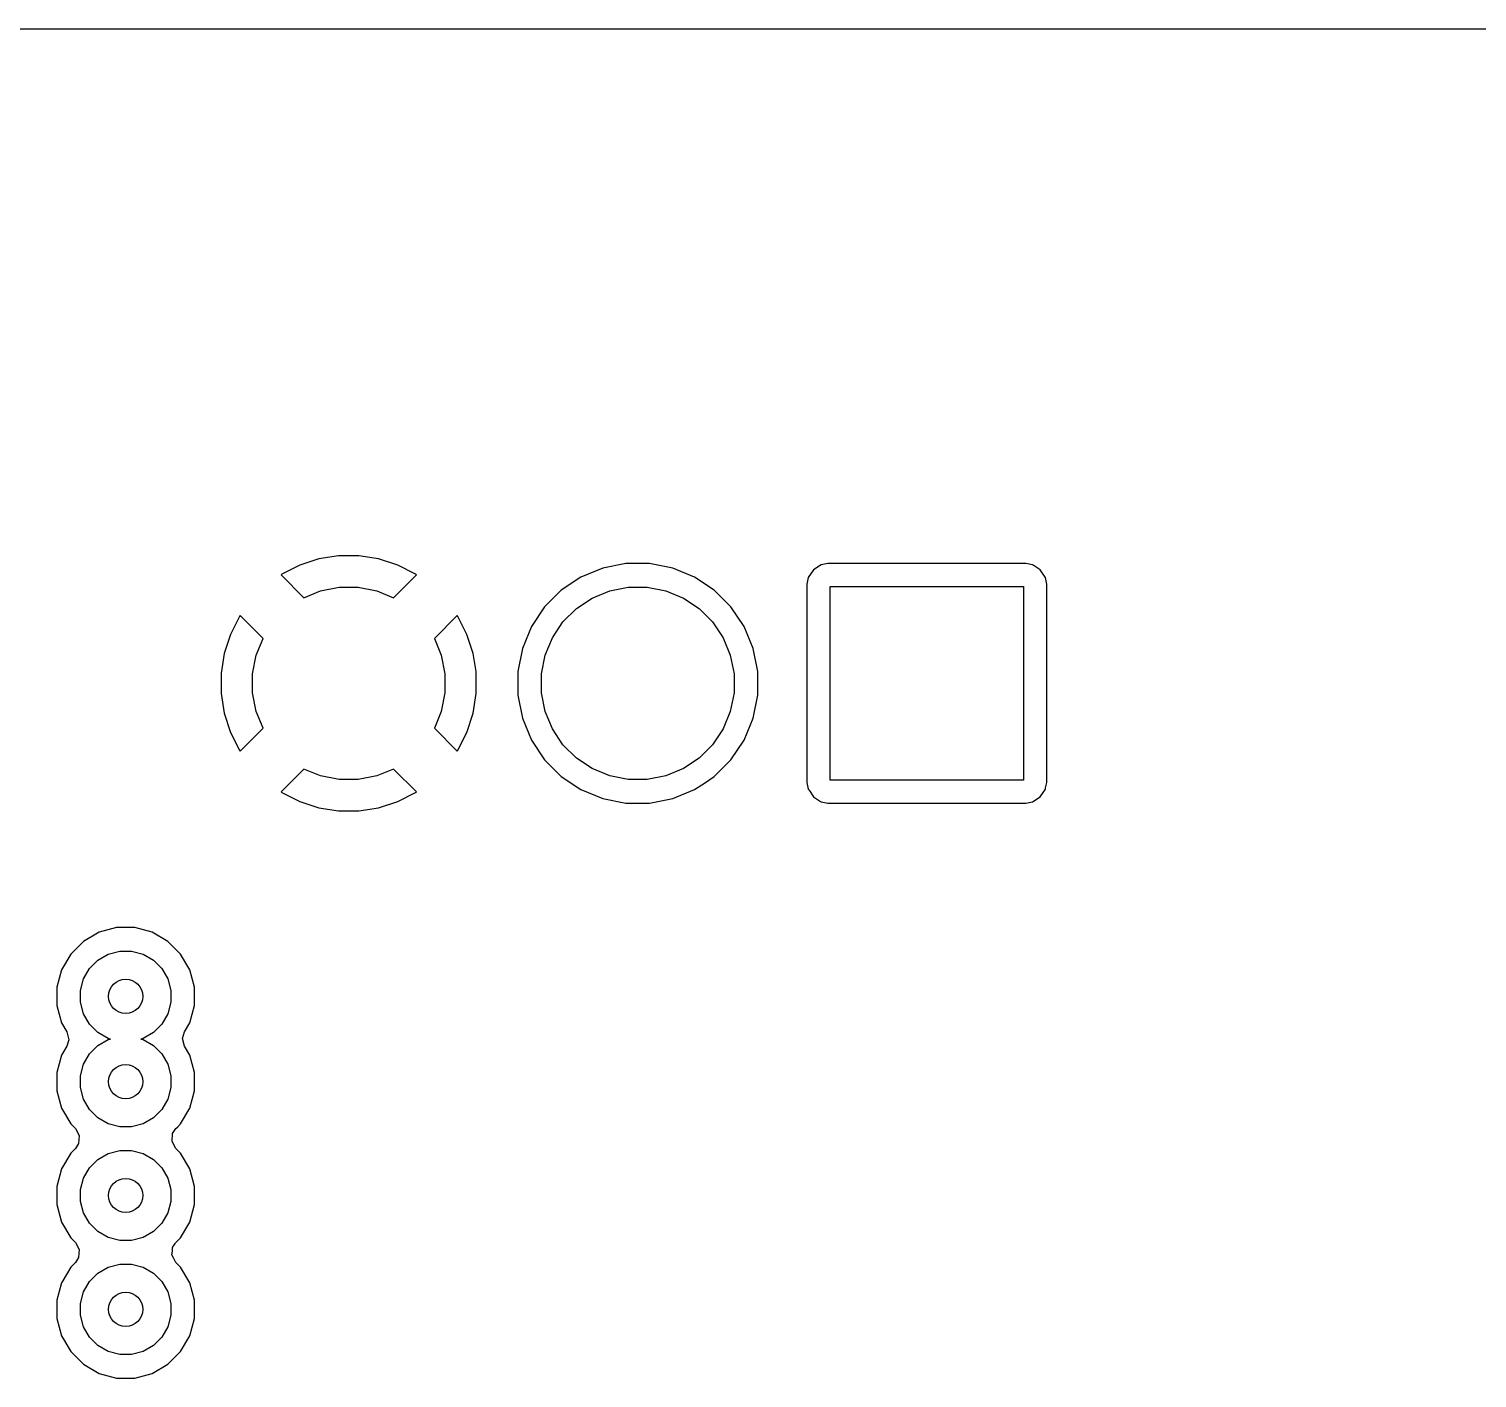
# Model space of a CAD drawing. Extents: x 0.98 to 8.09, y -3.46 to -0.83.
# Drawn here: x 4.494 to 4.995, y -1.293 to -0.827 of the extents above; entities that cross this region are included whole.
import ezdxf

# ---------------------------------------------------------------- set-up
doc = ezdxf.new("R2010")
doc.units = 0
doc.header["$MEASUREMENT"] = 0
doc.layers.add('BLACK', color=7, linetype='CONTINUOUS')

msp = doc.modelspace()

# ---------------------------------------------------------------- linework, layer by layer
at = {"layer": 'BLACK', "linetype": 'CONTINUOUS'}
for p, q in [((3.51858, -0.82679), (7.1211, -0.82679)), ((4.59439, -1.01009), (4.58778, -1.01223)), ((4.60125, -1.009), (4.59439, -1.01009)), ((4.6082, -1.009), (4.60125, -1.009)), ((4.61506, -1.01009), (4.6082, -1.009)), ((4.62167, -1.01223), (4.61506, -1.01009)), ((4.70064, -1.01167), (4.69262, -1.01326)), ((4.70881, -1.01167), (4.70064, -1.01167)), ((4.70064, -1.01167), (4.70064, -1.01167)), ((4.71682, -1.01326), (4.70881, -1.01167)), ((4.70881, -1.01167), (4.70881, -1.01167)), ((4.77047, -1.01167), (4.76813, -1.01213)), ((4.83898, -1.01167), (4.77047, -1.01167)), ((4.77047, -1.01167), (4.77047, -1.01167)), ((4.84132, -1.01213), (4.83898, -1.01167)), ((4.83898, -1.01167), (4.83898, -1.01167)), ((4.58158, -1.01539), (4.58131, -1.01559)), ((4.58131, -1.01559), (4.58923, -1.02352)), ((4.58159, -1.01539), (4.58158, -1.01539)), ((4.58778, -1.01223), (4.58159, -1.01539)), ((4.58778, -1.01223), (4.58778, -1.01223)), ((4.62021, -1.02352), (4.62814, -1.01559)), ((4.62786, -1.01539), (4.62167, -1.01223)), ((4.62167, -1.01223), (4.62167, -1.01223)), ((4.62814, -1.01559), (4.62786, -1.01539)), ((4.68507, -1.01639), (4.67828, -1.02093)), ((4.69262, -1.01326), (4.68507, -1.01639)), ((4.68507, -1.01639), (4.68507, -1.01639)), ((4.69262, -1.01326), (4.69262, -1.01326)), ((4.72437, -1.01639), (4.71682, -1.01326)), ((4.71682, -1.01326), (4.71682, -1.01326)), ((4.73117, -1.02093), (4.72437, -1.01639)), ((4.72437, -1.01639), (4.72437, -1.01639)), ((4.76371, -1.01656), (4.76324, -1.01889)), ((4.76548, -1.0139), (4.76371, -1.01656)), ((4.76371, -1.01656), (4.76371, -1.01656)), ((4.76813, -1.01213), (4.76548, -1.0139)), ((4.76813, -1.01213), (4.76813, -1.01213)), ((4.84147, -1.01223), (4.84132, -1.01213)), ((4.84132, -1.01213), (4.84132, -1.01213)), ((4.84397, -1.0139), (4.84147, -1.01223)), ((4.84563, -1.01639), (4.84397, -1.0139)), ((4.84574, -1.01656), (4.84563, -1.01639)), ((4.84621, -1.01889), (4.84574, -1.01656)), ((4.84574, -1.01656), (4.84574, -1.01656)), ((4.58923, -1.02352), (4.59501, -1.02113)), ((4.59501, -1.02113), (4.60144, -1.01985)), ((4.60144, -1.01985), (4.608, -1.01985)), ((4.608, -1.01985), (4.61444, -1.02113)), ((4.61444, -1.02113), (4.62021, -1.02352)), ((4.67828, -1.02093), (4.6725, -1.0267)), ((4.67828, -1.02093), (4.67828, -1.02093)), ((4.68895, -1.02364), (4.69501, -1.02113)), ((4.69501, -1.02113), (4.70144, -1.01985)), ((4.70144, -1.01985), (4.708, -1.01985)), ((4.708, -1.01985), (4.71444, -1.02113)), ((4.71444, -1.02113), (4.7205, -1.02364)), ((4.73695, -1.0267), (4.73117, -1.02093)), ((4.73117, -1.02093), (4.73117, -1.02093)), ((4.76324, -1.01889), (4.76324, -1.0189)), ((4.76324, -1.0189), (4.76324, -1.0874)), ((4.77126, -1.08661), (4.77126, -1.01969)), ((4.77126, -1.01969), (4.83819, -1.01969)), ((4.83819, -1.01969), (4.83819, -1.08661)), ((4.84621, -1.02245), (4.84621, -1.01889)), ((4.6725, -1.0267), (4.66796, -1.0335)), ((4.6725, -1.0267), (4.6725, -1.0267)), ((4.68349, -1.02728), (4.68895, -1.02364)), ((4.7205, -1.02364), (4.72595, -1.02728)), ((4.74149, -1.0335), (4.73695, -1.0267)), ((4.73695, -1.0267), (4.73695, -1.0267)), ((4.84621, -1.0874), (4.84621, -1.02245)), ((4.56696, -1.03001), (4.56381, -1.0362)), ((4.56717, -1.02973), (4.56696, -1.03001)), ((4.56696, -1.03001), (4.56696, -1.03001)), ((4.57509, -1.03766), (4.56717, -1.02973)), ((4.64228, -1.02973), (4.63436, -1.03766)), ((4.64248, -1.03001), (4.64228, -1.02973)), ((4.64228, -1.02973), (4.64228, -1.02973)), ((4.64564, -1.0362), (4.64248, -1.03001)), ((4.64248, -1.03001), (4.64248, -1.03001)), ((4.67521, -1.03737), (4.67886, -1.03192)), ((4.67886, -1.03192), (4.68349, -1.02728)), ((4.72595, -1.02728), (4.73059, -1.03192)), ((4.73059, -1.03192), (4.73424, -1.03737)), ((4.56381, -1.0362), (4.56166, -1.04281)), ((4.56381, -1.0362), (4.56381, -1.0362)), ((4.64779, -1.04281), (4.64564, -1.0362)), ((4.64564, -1.0362), (4.64564, -1.0362)), ((4.66796, -1.0335), (4.66483, -1.04105)), ((4.66796, -1.0335), (4.66796, -1.0335)), ((4.74461, -1.04105), (4.74149, -1.0335)), ((4.74149, -1.0335), (4.74149, -1.0335)), ((4.74149, -1.0335), (4.74149, -1.0335)), ((4.5727, -1.04344), (4.57509, -1.03766)), ((4.63436, -1.03766), (4.63675, -1.04344)), ((4.66483, -1.04105), (4.66324, -1.04906)), ((4.66483, -1.04105), (4.66483, -1.04105)), ((4.6727, -1.04344), (4.67521, -1.03737)), ((4.73424, -1.03737), (4.73675, -1.04344)), ((4.74621, -1.04906), (4.74461, -1.04105)), ((4.56166, -1.04281), (4.56057, -1.04967)), ((4.57142, -1.04987), (4.5727, -1.04344)), ((4.63675, -1.04344), (4.63803, -1.04987)), ((4.64878, -1.04906), (4.64779, -1.04281)), ((4.67142, -1.04987), (4.6727, -1.04344)), ((4.73675, -1.04344), (4.73803, -1.04987)), ((4.56057, -1.04967), (4.56057, -1.05662)), ((4.57142, -1.05643), (4.57142, -1.04987)), ((4.63803, -1.04987), (4.63803, -1.05643)), ((4.64886, -1.04959), (4.64878, -1.04906)), ((4.64887, -1.04967), (4.64886, -1.04959)), ((4.64886, -1.04959), (4.64886, -1.04959)), ((4.64887, -1.05662), (4.64887, -1.04967)), ((4.66324, -1.04906), (4.66324, -1.05724)), ((4.67142, -1.05643), (4.67142, -1.04987)), ((4.73803, -1.04987), (4.73803, -1.05643)), ((4.74621, -1.05724), (4.74621, -1.04906)), ((4.56057, -1.05662), (4.56166, -1.06349)), ((4.5727, -1.06286), (4.57142, -1.05643)), ((4.63803, -1.05643), (4.63675, -1.06286)), ((4.64779, -1.06349), (4.64887, -1.05662)), ((4.6727, -1.06286), (4.67142, -1.05643)), ((4.73803, -1.05643), (4.73675, -1.06286)), ((4.66324, -1.05724), (4.66483, -1.06525)), ((4.74461, -1.06525), (4.74621, -1.05724)), ((4.56166, -1.06349), (4.56381, -1.0701)), ((4.57509, -1.06864), (4.5727, -1.06286)), ((4.63675, -1.06286), (4.63436, -1.06864)), ((4.64564, -1.0701), (4.64779, -1.06349)), ((4.66483, -1.06525), (4.66483, -1.06525)), ((4.66483, -1.06525), (4.66796, -1.0728)), ((4.67521, -1.06892), (4.6727, -1.06286)), ((4.73675, -1.06286), (4.73424, -1.06892)), ((4.74149, -1.0728), (4.74461, -1.06525)), ((4.56381, -1.0701), (4.56381, -1.0701)), ((4.56381, -1.0701), (4.56696, -1.07629)), ((4.56717, -1.07657), (4.57509, -1.06864)), ((4.63436, -1.06864), (4.64228, -1.07657)), ((4.64248, -1.07629), (4.64564, -1.0701)), ((4.64564, -1.0701), (4.64564, -1.0701)), ((4.67886, -1.07438), (4.67521, -1.06892)), ((4.73424, -1.06892), (4.73059, -1.07438)), ((4.56696, -1.07629), (4.56717, -1.07657)), ((4.64228, -1.07657), (4.64248, -1.07629)), ((4.64228, -1.07657), (4.64228, -1.07657)), ((4.66796, -1.0728), (4.66796, -1.0728)), ((4.66796, -1.0728), (4.6725, -1.07959)), ((4.68349, -1.07902), (4.67886, -1.07438)), ((4.73059, -1.07438), (4.72595, -1.07902)), ((4.73695, -1.07959), (4.74149, -1.0728)), ((4.6725, -1.07959), (4.6725, -1.07959)), ((4.6725, -1.07959), (4.67828, -1.08537)), ((4.68895, -1.08266), (4.68349, -1.07902)), ((4.72595, -1.07902), (4.7205, -1.08266)), ((4.73117, -1.08537), (4.73695, -1.07959)), ((4.58923, -1.08278), (4.58131, -1.09071)), ((4.59501, -1.08517), (4.58923, -1.08278)), ((4.60144, -1.08645), (4.59501, -1.08517)), ((4.608, -1.08645), (4.60144, -1.08645)), ((4.61444, -1.08517), (4.608, -1.08645)), ((4.62021, -1.08278), (4.61444, -1.08517)), ((4.62814, -1.09071), (4.62021, -1.08278)), ((4.67828, -1.08537), (4.67828, -1.08537)), ((4.67828, -1.08537), (4.68507, -1.08991)), ((4.69501, -1.08517), (4.68895, -1.08266)), ((4.70144, -1.08645), (4.69501, -1.08517)), ((4.708, -1.08645), (4.70144, -1.08645)), ((4.71444, -1.08517), (4.708, -1.08645)), ((4.7205, -1.08266), (4.71444, -1.08517)), ((4.72813, -1.0874), (4.73117, -1.08537)), ((4.83819, -1.08661), (4.77126, -1.08661)), ((4.58131, -1.09071), (4.58131, -1.09071)), ((4.58131, -1.09071), (4.58158, -1.09091)), ((4.58158, -1.09091), (4.58158, -1.09091)), ((4.58158, -1.09091), (4.58778, -1.09406)), ((4.62167, -1.09406), (4.62786, -1.09091)), ((4.62786, -1.09091), (4.62814, -1.09071)), ((4.62814, -1.09071), (4.62814, -1.09071)), ((4.68507, -1.08991), (4.68507, -1.08991)), ((4.68507, -1.08991), (4.68507, -1.08991)), ((4.68507, -1.08991), (4.69262, -1.09304)), ((4.71682, -1.09304), (4.72437, -1.08991)), ((4.72437, -1.08991), (4.72813, -1.0874)), ((4.76324, -1.0874), (4.76324, -1.0874)), ((4.76324, -1.0874), (4.76324, -1.0874)), ((4.76324, -1.0874), (4.76371, -1.08974)), ((4.76371, -1.08974), (4.76371, -1.08974)), ((4.76371, -1.08974), (4.76397, -1.09013)), ((4.76397, -1.09013), (4.76548, -1.0924)), ((4.84397, -1.0924), (4.84574, -1.08974)), ((4.84574, -1.08974), (4.84583, -1.08931)), ((4.84583, -1.08931), (4.84621, -1.0874)), ((4.58778, -1.09406), (4.58778, -1.09406)), ((4.58778, -1.09406), (4.59439, -1.09621)), ((4.59439, -1.09621), (4.60125, -1.0973)), ((4.6082, -1.0973), (4.61506, -1.09621)), ((4.61506, -1.09621), (4.62167, -1.09406)), ((4.62167, -1.09406), (4.62167, -1.09406)), ((4.69262, -1.09304), (4.70064, -1.09463)), ((4.70064, -1.09463), (4.70064, -1.09463)), ((4.70064, -1.09463), (4.70064, -1.09463)), ((4.70064, -1.09463), (4.70881, -1.09463)), ((4.70881, -1.09463), (4.71682, -1.09304)), ((4.70881, -1.09463), (4.70881, -1.09463)), ((4.76548, -1.0924), (4.76798, -1.09406)), ((4.76798, -1.09406), (4.76813, -1.09417)), ((4.76813, -1.09417), (4.76813, -1.09417)), ((4.76813, -1.09417), (4.77047, -1.09463)), ((4.77047, -1.09463), (4.77047, -1.09463)), ((4.77047, -1.09463), (4.83898, -1.09463)), ((4.83898, -1.09463), (4.84132, -1.09417)), ((4.84132, -1.09417), (4.84397, -1.0924)), ((4.84132, -1.09417), (4.84132, -1.09417)), ((4.84132, -1.09417), (4.84132, -1.09417)), ((4.60125, -1.0973), (4.6082, -1.0973)), ((4.51839, -1.13927), (4.51297, -1.1424)), ((4.52443, -1.13765), (4.51839, -1.13927)), ((4.51839, -1.13927), (4.51839, -1.13927)), ((4.51839, -1.13927), (4.51839, -1.13927)), ((4.53069, -1.13765), (4.52443, -1.13765)), ((4.53673, -1.13927), (4.53069, -1.13765)), ((4.54215, -1.1424), (4.53673, -1.13927)), ((4.50854, -1.14682), (4.50541, -1.15224)), ((4.51297, -1.1424), (4.50854, -1.14682)), ((4.50854, -1.14682), (4.50854, -1.14682)), ((4.51297, -1.1424), (4.51297, -1.1424)), ((4.51797, -1.14892), (4.52153, -1.14687)), ((4.52153, -1.14687), (4.5255, -1.1458)), ((4.5255, -1.1458), (4.52961, -1.1458)), ((4.52961, -1.1458), (4.53359, -1.14687)), ((4.53359, -1.14687), (4.53715, -1.14892)), ((4.54658, -1.14682), (4.54215, -1.1424)), ((4.54971, -1.15224), (4.54658, -1.14682)), ((4.51301, -1.15539), (4.51507, -1.15183)), ((4.51507, -1.15183), (4.51797, -1.14892)), ((4.53715, -1.14892), (4.54005, -1.15183)), ((4.54005, -1.15183), (4.54211, -1.15539)), ((4.50541, -1.15224), (4.50379, -1.15829)), ((4.51195, -1.15936), (4.51301, -1.15539)), ((4.54211, -1.15539), (4.54317, -1.15936)), ((4.55133, -1.15829), (4.54971, -1.15224)), ((4.50379, -1.15829), (4.50379, -1.16455)), ((4.51195, -1.16347), (4.51195, -1.15936)), ((4.54317, -1.15936), (4.54317, -1.16347)), ((4.55133, -1.16455), (4.55133, -1.15829)), ((4.50379, -1.16455), (4.50541, -1.17059)), ((4.51301, -1.16744), (4.51195, -1.16347)), ((4.54317, -1.16347), (4.54211, -1.16744)), ((4.54971, -1.17059), (4.55133, -1.16455)), ((4.50541, -1.17059), (4.50541, -1.17059)), ((4.50541, -1.17059), (4.50723, -1.17374)), ((4.51507, -1.171), (4.51301, -1.16744)), ((4.51797, -1.17391), (4.51507, -1.171)), ((4.54005, -1.171), (4.53715, -1.17391)), ((4.54211, -1.16744), (4.54005, -1.171)), ((4.54789, -1.17374), (4.54971, -1.17059)), ((4.54971, -1.17059), (4.54971, -1.17059)), ((4.54971, -1.17059), (4.54971, -1.17059)), ((4.54971, -1.17059), (4.54971, -1.17059)), ((4.50723, -1.17374), (4.50788, -1.17641)), ((4.50788, -1.17641), (4.50723, -1.17862)), ((4.52153, -1.17597), (4.51797, -1.17391)), ((4.51797, -1.17845), (4.52153, -1.1764)), ((4.52233, -1.17618), (4.52153, -1.17597)), ((4.52153, -1.1764), (4.52233, -1.17618)), ((4.53359, -1.17597), (4.53279, -1.17618)), ((4.53279, -1.17618), (4.53359, -1.1764)), ((4.53715, -1.17391), (4.53359, -1.17597)), ((4.53359, -1.1764), (4.53715, -1.17845)), ((4.54724, -1.17595), (4.54789, -1.17374)), ((4.54789, -1.17862), (4.54724, -1.17595)), ((4.50541, -1.18177), (4.50379, -1.18782)), ((4.50723, -1.17862), (4.50541, -1.18177)), ((4.51301, -1.18492), (4.51507, -1.18136)), ((4.51507, -1.18136), (4.51797, -1.17845)), ((4.53715, -1.17845), (4.54005, -1.18136)), ((4.54005, -1.18136), (4.54211, -1.18492)), ((4.54971, -1.18177), (4.54789, -1.17862)), ((4.55133, -1.18782), (4.54971, -1.18177)), ((4.54971, -1.18177), (4.54971, -1.18177)), ((4.54971, -1.18177), (4.54971, -1.18177)), ((4.54971, -1.18177), (4.54971, -1.18177)), ((4.51195, -1.18889), (4.51301, -1.18492)), ((4.54211, -1.18492), (4.54317, -1.18889)), ((4.50379, -1.18782), (4.50379, -1.19407)), ((4.51195, -1.193), (4.51195, -1.18889)), ((4.54317, -1.18889), (4.54317, -1.193)), ((4.55133, -1.19407), (4.55133, -1.18782)), ((4.50379, -1.19407), (4.50541, -1.20012)), ((4.51301, -1.19697), (4.51195, -1.193)), ((4.51507, -1.20053), (4.51301, -1.19697)), ((4.54211, -1.19697), (4.54005, -1.20053)), ((4.54317, -1.193), (4.54211, -1.19697)), ((4.54971, -1.20012), (4.55133, -1.19407)), ((4.50541, -1.20012), (4.50854, -1.20554)), ((4.51797, -1.20344), (4.51507, -1.20053)), ((4.54005, -1.20053), (4.53715, -1.20344)), ((4.54658, -1.20554), (4.54971, -1.20012)), ((4.50854, -1.20554), (4.50854, -1.20554)), ((4.50854, -1.20554), (4.51018, -1.20718)), ((4.51018, -1.20718), (4.5115, -1.20959)), ((4.52153, -1.20549), (4.51797, -1.20344)), ((4.5255, -1.20656), (4.52153, -1.20549)), ((4.52961, -1.20656), (4.5255, -1.20656)), ((4.53359, -1.20549), (4.52961, -1.20656)), ((4.53715, -1.20344), (4.53359, -1.20549)), ((4.54382, -1.20892), (4.54494, -1.20718)), ((4.54494, -1.20718), (4.54557, -1.20655)), ((4.54557, -1.20655), (4.54658, -1.20554)), ((4.5113, -1.21234), (4.51018, -1.21408)), ((4.5115, -1.20959), (4.5113, -1.21234)), ((4.54362, -1.21167), (4.54382, -1.20892)), ((4.54494, -1.21408), (4.54362, -1.21167)), ((4.50854, -1.21572), (4.50541, -1.22114)), ((4.51018, -1.21408), (4.50854, -1.21572)), ((4.50854, -1.21572), (4.50854, -1.21572)), ((4.51797, -1.21782), (4.52153, -1.21577)), ((4.52153, -1.21577), (4.5255, -1.2147)), ((4.5255, -1.2147), (4.52961, -1.2147)), ((4.52961, -1.2147), (4.53359, -1.21577)), ((4.53359, -1.21577), (4.53715, -1.21782)), ((4.54658, -1.21572), (4.54494, -1.21408)), ((4.54971, -1.22114), (4.54658, -1.21572)), ((4.50541, -1.22114), (4.50379, -1.22719)), ((4.51301, -1.22429), (4.51507, -1.22073)), ((4.51507, -1.22073), (4.51797, -1.21782)), ((4.53715, -1.21782), (4.54005, -1.22073)), ((4.54005, -1.22073), (4.54211, -1.22429)), ((4.55133, -1.22719), (4.54971, -1.22114)), ((4.50379, -1.22719), (4.50379, -1.23344)), ((4.51195, -1.22826), (4.51301, -1.22429)), ((4.54211, -1.22429), (4.54317, -1.22826)), ((4.55133, -1.23344), (4.55133, -1.22719)), ((4.51195, -1.23237), (4.51195, -1.22826)), ((4.51301, -1.23634), (4.51195, -1.23237)), ((4.54317, -1.23237), (4.54211, -1.23634)), ((4.54317, -1.22826), (4.54317, -1.23237)), ((4.50379, -1.23344), (4.50541, -1.23949)), ((4.51507, -1.2399), (4.51301, -1.23634)), ((4.54211, -1.23634), (4.54005, -1.2399)), ((4.54971, -1.23949), (4.55133, -1.23344)), ((4.50541, -1.23949), (4.50854, -1.24491)), ((4.51797, -1.24281), (4.51507, -1.2399)), ((4.54005, -1.2399), (4.53715, -1.24281)), ((4.54658, -1.24491), (4.54971, -1.23949)), ((4.50854, -1.24491), (4.50854, -1.24491)), ((4.50854, -1.24491), (4.51018, -1.24655)), ((4.51018, -1.24655), (4.5115, -1.24896)), ((4.52153, -1.24486), (4.51797, -1.24281)), ((4.5255, -1.24593), (4.52153, -1.24486)), ((4.52961, -1.24593), (4.5255, -1.24593)), ((4.53359, -1.24486), (4.52961, -1.24593)), ((4.53715, -1.24281), (4.53359, -1.24486)), ((4.5442, -1.24763), (4.54464, -1.24687)), ((4.54464, -1.24687), (4.54478, -1.2467)), ((4.54464, -1.24687), (4.54464, -1.24687)), ((4.54478, -1.2467), (4.54658, -1.24491)), ((4.5113, -1.25171), (4.51018, -1.25345)), ((4.5115, -1.24896), (4.5113, -1.25171)), ((4.54357, -1.25079), (4.54373, -1.24954)), ((4.54363, -1.25091), (4.54357, -1.25079)), ((4.54362, -1.25104), (4.54363, -1.25091)), ((4.54422, -1.25214), (4.54362, -1.25104)), ((4.54373, -1.24954), (4.54382, -1.24829)), ((4.54382, -1.24829), (4.5439, -1.24815)), ((4.5439, -1.24815), (4.54391, -1.24806)), ((4.54391, -1.24806), (4.5442, -1.24763)), ((4.54476, -1.25327), (4.54422, -1.25214)), ((4.50854, -1.25509), (4.5056, -1.26018)), ((4.51018, -1.25345), (4.50854, -1.25509)), ((4.50854, -1.25509), (4.50854, -1.25509)), ((4.51507, -1.2601), (4.51797, -1.25719)), ((4.51797, -1.25719), (4.52153, -1.25514)), ((4.52153, -1.25514), (4.5255, -1.25407)), ((4.5255, -1.25407), (4.52961, -1.25407)), ((4.52961, -1.25407), (4.53359, -1.25514)), ((4.53359, -1.25514), (4.53715, -1.25719)), ((4.53715, -1.25719), (4.54005, -1.2601)), ((4.54488, -1.25334), (4.54476, -1.25327)), ((4.54494, -1.25345), (4.54488, -1.25334)), ((4.54658, -1.25509), (4.54494, -1.25345)), ((4.54971, -1.26051), (4.54658, -1.25509)), ((4.50541, -1.26051), (4.50379, -1.26656)), ((4.5056, -1.26018), (4.50541, -1.26051)), ((4.51301, -1.26366), (4.51507, -1.2601)), ((4.54005, -1.2601), (4.54211, -1.26366)), ((4.55133, -1.26656), (4.54971, -1.26051)), ((4.50379, -1.26656), (4.50379, -1.27281)), ((4.51195, -1.26763), (4.51301, -1.26366)), ((4.54211, -1.26366), (4.54317, -1.26763)), ((4.55133, -1.27281), (4.55133, -1.26656)), ((4.51195, -1.27174), (4.51195, -1.26763)), ((4.51301, -1.27571), (4.51195, -1.27174)), ((4.54317, -1.27174), (4.54211, -1.27571)), ((4.54317, -1.26763), (4.54317, -1.27174)), ((4.50379, -1.27281), (4.50541, -1.27886)), ((4.51507, -1.27927), (4.51301, -1.27571)), ((4.54211, -1.27571), (4.54005, -1.27927)), ((4.54971, -1.27886), (4.55133, -1.27281)), ((4.50541, -1.27886), (4.50854, -1.28428)), ((4.51797, -1.28218), (4.51507, -1.27927)), ((4.52153, -1.28423), (4.51797, -1.28218)), ((4.53715, -1.28218), (4.53359, -1.28423)), ((4.54005, -1.27927), (4.53715, -1.28218)), ((4.54658, -1.28428), (4.54971, -1.27886)), ((4.50854, -1.28428), (4.51297, -1.2887)), ((4.5255, -1.2853), (4.52153, -1.28423)), ((4.52961, -1.2853), (4.5255, -1.2853)), ((4.53359, -1.28423), (4.52961, -1.2853)), ((4.54215, -1.2887), (4.54658, -1.28428)), ((4.51297, -1.2887), (4.51839, -1.29183)), ((4.51839, -1.29183), (4.52443, -1.29345)), ((4.53069, -1.29345), (4.53673, -1.29183)), ((4.53673, -1.29183), (4.54215, -1.2887)), ((4.52443, -1.29345), (4.52443, -1.29345)), ((4.52443, -1.29345), (4.53069, -1.29345)), ((4.53069, -1.29345), (4.53069, -1.29345))]:
    msp.add_line(p, q, dxfattribs=at)
at = {"layer": 'BLACK'}
for centre in [(4.52756, -1.16142), (4.52756, -1.19094), (4.52756, -1.23031), (4.52756, -1.26969)]:
    msp.add_circle(centre, 0.00591, dxfattribs=at)

doc.saveas('drawing.dxf')
